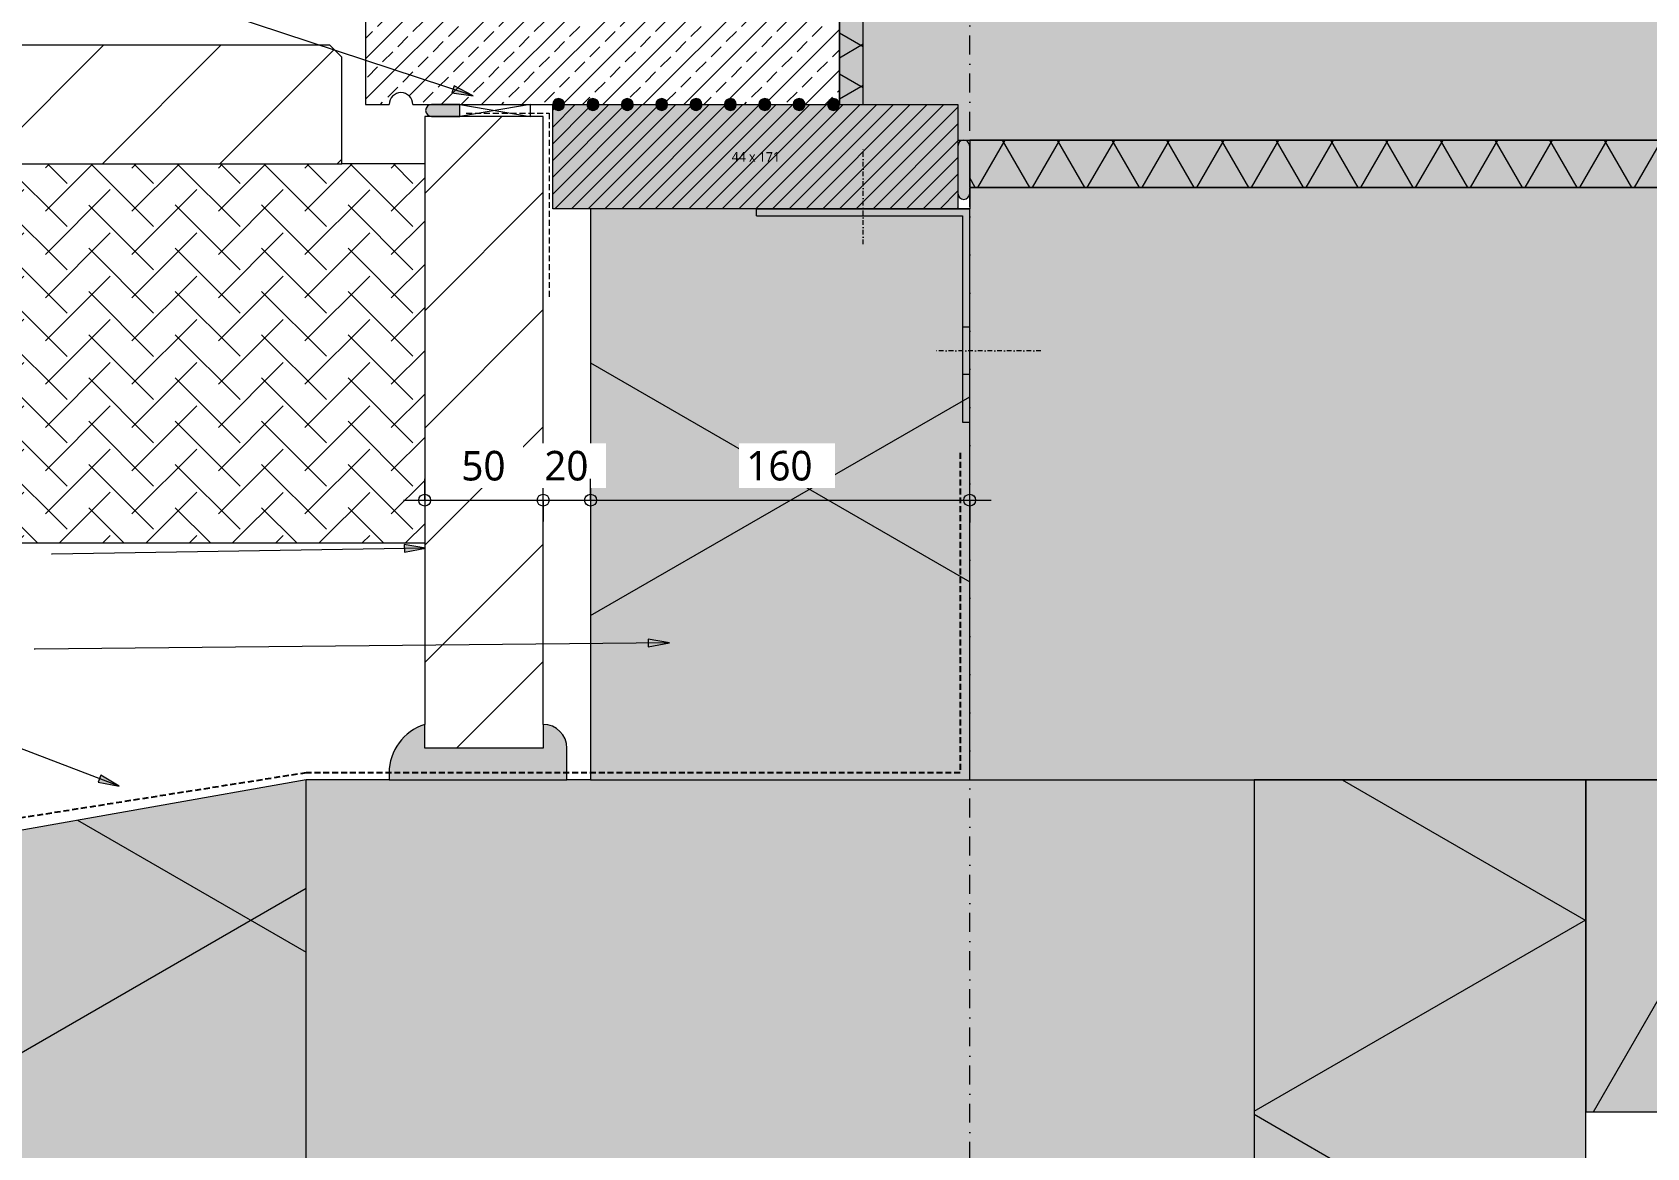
# Model space of a CAD drawing. Header units: millimetres. Extents: x -435 to 27166, y -19117 to 26500.
# Drawn here: x 7511 to 8192, y -2823 to -2353 of the extents above; entities that cross this region are included whole.
import ezdxf

# ---------------------------------------------------------------- set-up
doc = ezdxf.new("R2010")
doc.units = ezdxf.units.MM
for name, pattern in [('MV_hidden', [3.75, 2.5, -1.25]), ('MV_stramien', [16, 8, -4, 0, -4]), ('Streep-stip _ detail', [4, 2, -1, 0, -1])]:
    doc.linetypes.add(name, pattern=pattern)
for name, color, linetype, lineweight in [('A-ANNO-DIMS', 211, 'Continuous', 13), ('A-ANNO-DIMS-5', 211, 'Continuous', 13), ('A-ANNO-NOTE', 131, 'Continuous', 18), ('A-DETL', 90, 'Continuous', 13), ('A-DETL-GENF', 92, 'Continuous', 18), ('A-DETL-MEDM', 33, 'Continuous', 18), ('G-ANNO-TEXT', 231, 'Continuous', 13)]:
    doc.layers.add(name, color=color, linetype=linetype, lineweight=lineweight)
doc.styles.add('Segoe UI_1', font='segoeui.ttf', dxfattribs={"height": 4})
doc.styles.add('Segoe UI_3', font='segoeui.ttf', dxfattribs={"height": 12.5})
doc.dimstyles.new('2_5_mm_5', dxfattribs={"dimscale": 304.8, "dimtxt": 13.092049, "dimasz": 0.016404, "dimexe": 0.029528, "dimexo": 0.0625, "dimgap": 0.014764, "dimtad": 1, "dimdec": 0, "dimzin": 0, "dimdsep": 46, "dimtxsty": 'Segoe UI_3', "dimblk1": 'DOTBLANK', "dimblk2": 'DOTBLANK', "dimsah": 1, "dimcen": 0.09, "dimdle": 0.029528, "dimazin": 0, "dimtfac": 1, "dimtdec": 4, "dimtix": 1, "dimtmove": 0, "dimatfit": 3, "dimfxl": 0.029528, "dimfxlon": 1, "dimtvp": 1, "dimtfill": 1, "dimtolj": 1, "dimtzin": 0, "dimarcsym": 2})
pattern_1 = [(300, (-857.8, -704), (-121.936, -70.4), []), (240, (-857.8, -704), (-121.936, 70.4), [])]
pattern_2 = [(45, (0, 0), (-24.74874, 24.74874), [])]

# ---------------------------------------------------------------- blocks, each defined once
blk = doc.blocks.new('42 isolatie - Type 1-3767363-Details Appartement')
at = {"layer": 'A-DETL-GENF'}
blk.add_hatch(color=256, dxfattribs=at).paths.add_polyline_path([(325.28, -140.8), (325.28, -0.8), (0.28, -0.8), (0.28, -140.8)])
at = {"layer": 'A-DETL-GENF', "lineweight": 13}
h = blk.add_hatch(dxfattribs=at)
h.set_pattern_fill('FP_80', color=256, style=0, pattern_type=2)
h.set_pattern_definition(pattern_1)
h.paths.add_polyline_path([(325.28, -140.8), (325.28, -0.8), (0.28, -0.8), (0.28, -140.8)])
at = {"layer": 'A-DETL-GENF'}
for p, q in [((325.28, -0.8), (0.28, -0.8)), ((0.28, -0.8), (0.28, -140.8)), ((0.28, -140.8), (325.28, -140.8)), ((0.28, -140.8), (325.28, -140.8))]:
    blk.add_line(p, q, dxfattribs=at)
blk = doc.blocks.new('42 isolatie - Type 1-3766378-Details Appartement')
at = {"layer": 'A-DETL-GENF'}
blk.add_hatch(color=256, dxfattribs=at).paths.add_polyline_path([(126.52, -0.8), (126.52, -20.8), (711.52, -20.8), (711.52, -0.8), (470.74, -0.8)])
at = {"layer": 'A-DETL-GENF', "lineweight": 13}
h = blk.add_hatch(dxfattribs=at)
h.set_pattern_fill('FP_79', color=256, style=0, pattern_type=2)
h.set_pattern_definition([(300, (-2355.522, -120.812), (-17.32051, -10), []), (240, (-2355.522, -120.812), (-17.32051, 10), [])])
h.paths.add_polyline_path([(126.52, -0.8), (126.52, -20.8), (711.52, -20.8), (711.52, -0.8), (470.74, -0.8)])
at = {"layer": 'A-DETL-GENF'}
for p, q in [((711.52, -0.8), (126.52, -0.8)), ((711.52, -18.3), (711.52, -0.8)), ((711.52, -20.8), (711.52, -18.3)), ((711.52, -20.8), (711.52, -18.3)), ((126.52, -20.8), (711.52, -20.8))]:
    blk.add_line(p, q, dxfattribs=at)
blk = doc.blocks.new('42 isolatie - Type 1-3766314-Details Appartement')
at = {"layer": 'A-DETL-GENF'}
blk.add_hatch(color=256, dxfattribs=at).paths.add_polyline_path([(0.28, -0.8), (0.28, -10.8), (45.25, -10.8), (45.25, -0.8), (2.05, -0.8)])
at = {"layer": 'A-DETL-GENF', "lineweight": 13}
h = blk.add_hatch(dxfattribs=at)
h.set_pattern_fill('FP_89', color=256, style=0, pattern_type=2)
h.set_pattern_definition([(300, (-2375.531, -120.812), (-12.99038, -7.5), []), (240, (-2375.531, -120.812), (-12.99038, 7.5), [])])
h.paths.add_polyline_path([(0.28, -0.8), (0.28, -10.8), (45.25, -10.8), (45.25, -0.8), (2.05, -0.8)])
at = {"layer": 'A-DETL-GENF'}
for p, q in [((45.25, -0.8), (0.28, -0.8)), ((45.25, -10.8), (45.25, -0.8)), ((45.25, -10.8), (45.25, -0.8)), ((0.28, -10.8), (45.25, -10.8)), ((0.28, -10.8), (45.25, -10.8))]:
    blk.add_line(p, q, dxfattribs=at)
blk = doc.blocks.new('00 hout_rechthoekig_sls - Vuren 44x171-3186834-Details Appartement')
at = {"layer": 'A-DETL-GENF', "lineweight": 13}
blk.add_hatch(color=256, dxfattribs=at).paths.add_polyline_path([(61.15, -44), (171, -44), (171, 0), (121, 0), (120.91, -0.65), (120.66, -1.25), (120.27, -1.77), (119.75, -2.17), (119.15, -2.41), (118.5, -2.5), (117.85, -2.41), (117.25, -2.17), (116.73, -1.77), (116.33, -1.25), (116.08, -0.65), (116, 0), (106.5, 0), (106.41, -0.65), (106.16, -1.25), (105.77, -1.77), (105.25, -2.17), (104.65, -2.41), (104, -2.5), (103.35, -2.41), (102.75, -2.17), (102.23, -1.77), (101.83, -1.25), (101.58, -0.65), (101.5, 0), (92, 0), (91.91, -0.65), (91.66, -1.25), (91.27, -1.77), (90.75, -2.17), (90.15, -2.41), (89.5, -2.5), (88.85, -2.41), (88.25, -2.17), (87.73, -1.77), (87.33, -1.25), (87.08, -0.65), (87, 0), (77.5, 0), (77.41, -0.65), (77.16, -1.25), (76.77, -1.77), (76.25, -2.17), (75.65, -2.41), (75, -2.5), (74.35, -2.41), (73.75, -2.17), (73.23, -1.77), (72.83, -1.25), (72.58, -0.65), (72.5, 0), (63, 0), (62.91, -0.65), (62.66, -1.25), (62.27, -1.77), (61.75, -2.17), (60.98, -2.44), (60.5, -2.5), (59.85, -2.41), (59.25, -2.17), (58.73, -1.77), (58.33, -1.25), (58.08, -0.65), (58, 0), (48.5, 0), (48.41, -0.65), (48.16, -1.25), (47.77, -1.77), (47.25, -2.17), (46.65, -2.41), (46, -2.5), (45.35, -2.41), (44.75, -2.17), (44.23, -1.77), (43.83, -1.25), (43.58, -0.65), (43.5, 0), (34, 0), (33.91, -0.65), (33.66, -1.25), (33.27, -1.77), (32.75, -2.17), (32.15, -2.41), (31.5, -2.5), (30.85, -2.41), (30.25, -2.17), (29.73, -1.77), (29.33, -1.25), (29.08, -0.65), (29, 0), (19.5, 0), (19.41, -0.65), (19.16, -1.25), (18.77, -1.77), (18.25, -2.17), (17.65, -2.41), (17, -2.5), (16.35, -2.41), (15.75, -2.17), (15.23, -1.77), (14.83, -1.25), (14.59, -0.65), (14.5, 0), (5, 0), (4.91, -0.65), (4.67, -1.25), (4.27, -1.77), (3.75, -2.17), (3.15, -2.41), (2.5, -2.5), (1.85, -2.41), (1.25, -2.17), (0.73, -1.77), (0.33, -1.25), (0.09, -0.65), (0, -0.44), (0, -44), (60.98, -44)])
at = {"layer": 'A-DETL-MEDM', "lineweight": 13}
h = blk.add_hatch(dxfattribs=at)
h.set_pattern_fill('FP_152', color=256, style=0, pattern_type=2)
h.set_pattern_definition([(45, (-7730.762, 2383.188), (-3.535534, 3.535534), [])])
h.paths.add_polyline_path([(61.15, -44), (171, -44), (171, 0), (121, 0), (120.91, -0.65), (120.66, -1.25), (120.27, -1.77), (119.75, -2.17), (119.15, -2.41), (118.5, -2.5), (117.85, -2.41), (117.25, -2.17), (116.73, -1.77), (116.33, -1.25), (116.08, -0.65), (116, 0), (106.5, 0), (106.41, -0.65), (106.16, -1.25), (105.77, -1.77), (105.25, -2.17), (104.65, -2.41), (104, -2.5), (103.35, -2.41), (102.75, -2.17), (102.23, -1.77), (101.83, -1.25), (101.58, -0.65), (101.5, 0), (92, 0), (91.91, -0.65), (91.66, -1.25), (91.27, -1.77), (90.75, -2.17), (90.15, -2.41), (89.5, -2.5), (88.85, -2.41), (88.25, -2.17), (87.73, -1.77), (87.33, -1.25), (87.08, -0.65), (87, 0), (77.5, 0), (77.41, -0.65), (77.16, -1.25), (76.77, -1.77), (76.25, -2.17), (75.65, -2.41), (75, -2.5), (74.35, -2.41), (73.75, -2.17), (73.23, -1.77), (72.83, -1.25), (72.58, -0.65), (72.5, 0), (63, 0), (62.91, -0.65), (62.66, -1.25), (62.27, -1.77), (61.75, -2.17), (60.98, -2.44), (60.5, -2.5), (59.85, -2.41), (59.25, -2.17), (58.73, -1.77), (58.33, -1.25), (58.08, -0.65), (58, 0), (48.5, 0), (48.41, -0.65), (48.16, -1.25), (47.77, -1.77), (47.25, -2.17), (46.65, -2.41), (46, -2.5), (45.35, -2.41), (44.75, -2.17), (44.23, -1.77), (43.83, -1.25), (43.58, -0.65), (43.5, 0), (34, 0), (33.91, -0.65), (33.66, -1.25), (33.27, -1.77), (32.75, -2.17), (32.15, -2.41), (31.5, -2.5), (30.85, -2.41), (30.25, -2.17), (29.73, -1.77), (29.33, -1.25), (29.08, -0.65), (29, 0), (19.5, 0), (19.41, -0.65), (19.16, -1.25), (18.77, -1.77), (18.25, -2.17), (17.65, -2.41), (17, -2.5), (16.35, -2.41), (15.75, -2.17), (15.23, -1.77), (14.83, -1.25), (14.59, -0.65), (14.5, 0), (5, 0), (4.91, -0.65), (4.67, -1.25), (4.27, -1.77), (3.75, -2.17), (3.15, -2.41), (2.5, -2.5), (1.85, -2.41), (1.25, -2.17), (0.73, -1.77), (0.33, -1.25), (0.09, -0.65), (0, -0.44), (0, -44), (60.98, -44)])
at = {"layer": 'A-DETL-MEDM'}
for p, q in [((0, -44), (0, 0)), ((5, 0), (14.5, 0)), ((19.5, 0), (29, 0)), ((34, 0), (43.5, 0)), ((48.5, 0), (58, 0)), ((63, 0), (72.5, 0)), ((77.5, 0), (87, 0)), ((92, 0), (101.5, 0)), ((106.5, 0), (116, 0)), ((121, 0), (171, 0)), ((171, 0), (171, -44)), ((171, 0), (171, -44)), ((171, 0), (171, -44)), ((16, -44), (0, -44)), ((16, -44), (0, -44)), ((171, -44), (16, -44)), ((171, -44), (16, -44))]:
    blk.add_line(p, q, dxfattribs=at)
blk = doc.blocks.new('Repeating Detail - 00 g lijmbolletje s e-V132-Details Appartement')
at = {"layer": 'A-DETL-GENF'}
for points in [[(-116, 2.5), (-116.65, 2.41), (-117.25, 2.17), (-117.77, 1.77), (-118.16, 1.25), (-118.41, 0.65), (-118.5, 0), (-118.41, -0.65), (-118.16, -1.25), (-117.77, -1.77), (-117.25, -2.17), (-116.65, -2.41), (-116, -2.5), (-115.35, -2.41), (-114.75, -2.17), (-114.23, -1.77), (-113.83, -1.25), (-113.58, -0.65), (-113.5, 0), (-113.58, 0.65), (-113.83, 1.25), (-114.23, 1.77), (-114.75, 2.17), (-115.35, 2.41)], [(-101.5, 2.5), (-102.15, 2.41), (-102.75, 2.17), (-103.27, 1.77), (-103.66, 1.25), (-103.91, 0.65), (-104, 0), (-103.91, -0.65), (-103.66, -1.25), (-103.27, -1.77), (-102.75, -2.17), (-102.15, -2.41), (-101.5, -2.5), (-100.85, -2.41), (-100.25, -2.17), (-99.73, -1.77), (-99.33, -1.25), (-99.08, -0.65), (-99, 0), (-99.08, 0.65), (-99.33, 1.25), (-99.73, 1.77), (-100.25, 2.17), (-100.85, 2.41)], [(-87, 2.5), (-87.65, 2.41), (-88.25, 2.17), (-88.77, 1.77), (-89.16, 1.25), (-89.41, 0.65), (-89.5, 0), (-89.41, -0.65), (-89.16, -1.25), (-88.77, -1.77), (-88.25, -2.17), (-87.65, -2.41), (-87, -2.5), (-86.35, -2.41), (-85.75, -2.17), (-85.23, -1.77), (-84.83, -1.25), (-84.58, -0.65), (-84.5, 0), (-84.58, 0.65), (-84.83, 1.25), (-85.23, 1.77), (-85.75, 2.17), (-86.35, 2.41)], [(-72.5, 2.5), (-73.15, 2.41), (-73.75, 2.17), (-74.27, 1.77), (-74.66, 1.25), (-74.91, 0.65), (-75, 0), (-74.91, -0.65), (-74.66, -1.25), (-74.27, -1.77), (-73.75, -2.17), (-73.15, -2.41), (-72.5, -2.5), (-71.85, -2.41), (-71.25, -2.17), (-70.73, -1.77), (-70.33, -1.25), (-70.08, -0.65), (-70, 0), (-70.08, 0.65), (-70.33, 1.25), (-70.73, 1.77), (-71.25, 2.17), (-71.85, 2.41)], [(-58, 2.5), (-58.65, 2.41), (-59.25, 2.17), (-59.77, 1.77), (-60.16, 1.25), (-60.41, 0.65), (-60.5, 0), (-60.41, -0.65), (-60.16, -1.25), (-59.77, -1.77), (-59.25, -2.17), (-58.48, -2.44), (-58, -2.5), (-57.35, -2.41), (-56.75, -2.17), (-56.23, -1.77), (-55.83, -1.25), (-55.58, -0.65), (-55.5, 0), (-55.58, 0.65), (-55.83, 1.25), (-56.23, 1.77), (-56.75, 2.17), (-57.35, 2.41)], [(-43.5, 2.5), (-44.15, 2.41), (-44.75, 2.17), (-45.27, 1.77), (-45.66, 1.25), (-45.91, 0.65), (-46, 0), (-45.91, -0.65), (-45.66, -1.25), (-45.27, -1.77), (-44.75, -2.17), (-44.15, -2.41), (-43.5, -2.5), (-42.85, -2.41), (-42.25, -2.17), (-41.73, -1.77), (-41.33, -1.25), (-41.08, -0.65), (-41, 0), (-41.08, 0.65), (-41.33, 1.25), (-41.73, 1.77), (-42.25, 2.17), (-42.85, 2.41)], [(-29, 2.5), (-29.65, 2.41), (-30.25, 2.17), (-30.77, 1.77), (-31.16, 1.25), (-31.41, 0.65), (-31.5, 0), (-31.41, -0.65), (-31.16, -1.25), (-30.77, -1.77), (-30.25, -2.17), (-29.65, -2.41), (-29, -2.5), (-28.35, -2.41), (-27.75, -2.17), (-27.23, -1.77), (-26.83, -1.25), (-26.58, -0.65), (-26.5, 0), (-26.58, 0.65), (-26.83, 1.25), (-27.23, 1.77), (-27.75, 2.17), (-28.35, 2.41)], [(-14.5, 2.5), (-15.15, 2.41), (-15.75, 2.17), (-16.27, 1.77), (-16.66, 1.25), (-16.91, 0.65), (-17, 0), (-16.91, -0.65), (-16.66, -1.25), (-16.27, -1.77), (-15.75, -2.17), (-15.15, -2.41), (-14.5, -2.5), (-13.85, -2.41), (-13.25, -2.17), (-12.73, -1.77), (-12.33, -1.25), (-12.09, -0.65), (-12, 0), (-12.09, 0.65), (-12.33, 1.25), (-12.73, 1.77), (-13.25, 2.17), (-13.85, 2.41)], [(0, 2.5), (-0.65, 2.41), (-1.25, 2.17), (-1.77, 1.77), (-2.17, 1.25), (-2.41, 0.65), (-2.5, 0), (-2.41, -0.65), (-2.17, -1.25), (-1.77, -1.77), (-1.25, -2.17), (-0.65, -2.41), (0, -2.5), (0.65, -2.41), (1.25, -2.17), (1.77, -1.77), (2.17, -1.25), (2.41, -0.65), (2.5, 0), (2.41, 0.65), (2.17, 1.25), (1.77, 1.77), (1.25, 2.17), (0.65, 2.41)]]:
    blk.add_hatch(color=256, dxfattribs=at).paths.add_polyline_path(points)
for centre, start, end in [((-116, 0), 0, 180), ((-101.5, 0), 0, 180), ((-87, 0), 0, 180), ((-72.5, 0), 0, 180), ((-58, 0), 360, 180), ((-43.5, 0), 0, 180), ((-29, 0), 360, 180), ((-14.5, 0), 360, 180), ((0, 0), 360, 180), ((0, 0), 180, 360), ((-116, 0), 180, 360), ((-101.5, 0), 180, 360), ((-87, 0), 180, 360), ((-72.5, 0), 180, 360), ((-58, 0), 180, 360), ((-43.5, 0), 180, 360), ((-29, 0), 180, 360), ((-14.5, 0), 180, 360)]:
    blk.add_arc(centre, 2.5, start, end, dxfattribs=at)
blk = doc.blocks.new('42 isolatie - Type 1-3767456-Details Appartement')
at = {"layer": 'A-DETL-GENF'}
blk.add_hatch(color=256, dxfattribs=at).paths.add_polyline_path([(0.28, 160.8), (0.28, 0.8), (241.31, 0.8), (241.31, 160.8), (117.98, 160.8)])
at = {"layer": 'A-DETL-GENF', "lineweight": 13}
h = blk.add_hatch(dxfattribs=at)
h.set_pattern_fill('FP_154', color=256, style=0, pattern_type=2)
h.set_pattern_definition([(60, (-2360.91, 160.98), (-138.564, 80), []), (120, (-2360.91, 160.98), (-138.564, -80), [])])
h.paths.add_polyline_path([(0.28, 160.8), (0.28, 0.8), (241.31, 0.8), (241.31, 160.8), (117.98, 160.8)])
at = {"layer": 'A-DETL-GENF'}
for p, q in [((241.31, 160.8), (0.28, 160.8)), ((0.28, 160.8), (0.28, 0.8)), ((241.31, 160.8), (0.28, 160.8)), ((0.28, 160.8), (0.28, 0.8)), ((241.31, 0.8), (241.31, 160.8)), ((241.31, 0.8), (241.31, 160.8)), ((0.28, 0.8), (241.31, 0.8)), ((0.28, 0.8), (241.31, 0.8))]:
    blk.add_line(p, q, dxfattribs=at)
blk = doc.blocks.new('42 isolatie - Type 1-3767365-Details Appartement')
at = {"layer": 'A-DETL-GENF'}
blk.add_hatch(color=256, dxfattribs=at).paths.add_polyline_path([(0.28, -140.8), (500.28, -140.8), (500.28, -0.8), (0.28, -0.8)])
at = {"layer": 'A-DETL-GENF', "lineweight": 13}
h = blk.add_hatch(dxfattribs=at)
h.set_pattern_fill('FP_80', color=256, style=0, pattern_type=2)
h.set_pattern_definition(pattern_1)
h.paths.add_polyline_path([(0.28, -0.8), (0.28, -140.8), (500.28, -140.8), (500.28, -0.8)])
at = {"layer": 'A-DETL-GENF'}
for p, q in [((500.28, -0.8), (0.28, -0.8)), ((0.28, -0.8), (0.28, -140.8)), ((500.28, -0.8), (0.28, -0.8)), ((500.28, -140.8), (500.28, -0.8)), ((500.28, -140.8), (500.28, -0.8)), ((0.28, -140.8), (500.28, -140.8)), ((0.28, -140.8), (500.28, -140.8))]:
    blk.add_line(p, q, dxfattribs=at)
blk = doc.blocks.new('42 isolatie - Type 1-3767397-Details Appartement')
at = {"layer": 'A-DETL-GENF'}
blk.add_hatch(color=256, dxfattribs=at).paths.add_polyline_path([(0.28, 0.8), (500.28, 0.8), (475.59, 140.8), (0.28, 140.8)])
at = {"layer": 'A-DETL-GENF', "lineweight": 13}
h = blk.add_hatch(dxfattribs=at)
h.set_pattern_fill('FP_8', color=256, style=0, pattern_type=2)
h.set_pattern_definition([(60, (-857.8, 704), (-121.936, 70.4), []), (120, (-857.8, 704), (-121.936, -70.4), [])])
h.paths.add_polyline_path([(0.28, 0.8), (500.28, 0.8), (475.59, 140.8), (0.28, 140.8)])
at = {"layer": 'A-DETL-GENF'}
for p, q in [((475.59, 140.8), (0.28, 140.8)), ((0.28, 140.8), (0.28, 0.8)), ((475.59, 140.8), (0.28, 140.8)), ((0.28, 140.8), (0.28, 0.8)), ((500.28, 0.8), (475.59, 140.8)), ((500.28, 0.8), (475.59, 140.8)), ((0.28, 0.8), (500.28, 0.8)), ((0.28, 0.8), (500.28, 0.8))]:
    blk.add_line(p, q, dxfattribs=at)
blk = doc.blocks.new('30_L-anker - 90x90-3186718-Details Appartement')
at = {"layer": 'A-DETL-GENF'}
for p, q in [((3, 90), (0, 90)), ((0, 90), (0, 0)), ((3, 3), (3, 90)), ((0, 70), (3, 70)), ((0, 50), (3, 50)), ((90, 0), (0, 0)), ((90, 3), (3, 3)), ((90, 3), (90, 0))]:
    blk.add_line(p, q, dxfattribs=at)
at = {"layer": 'A-DETL-GENF', "linetype": 'Streep-stip _ detail', "lineweight": 13}
for p, q in [((-30, 60), (15, 60)), ((45, 15), (45, -25))]:
    blk.add_line(p, q, dxfattribs=at)
blk = doc.blocks.new('33 sparing - Type 1-4933722-Details Appartement')
at = {"layer": 'A-DETL-GENF'}
for p, q in [((0, 5), (29.67, 5)), ((0, 0), (0, 5)), ((0, 5), (29.67, 0)), ((29.67, 5), (0, 0)), ((29.67, 0), (0, 0)), ((29.67, 5), (29.67, 0))]:
    blk.add_line(p, q, dxfattribs=at)
blk = doc.blocks.new('DIMBLOCK537-Details Appartement')
at = {"layer": 'A-ANNO-DIMS-5'}
for p, q in [((7676.76, -2550.17), (7676.76, -2541.17)), ((7726.76, -2550.17), (7726.76, -2541.17)), ((7667.76, -2550.17), (7726.76, -2550.17)), ((7676.76, -2550.17), (7676.76, -2559.17)), ((7726.76, -2550.17), (7726.76, -2559.17))]:
    blk.add_line(p, q, dxfattribs=at)
for centre in [(7676.76, -2550.17), (7726.76, -2550.17)]:
    blk.add_circle(centre, 2.5, dxfattribs=at)
at = {"layer": 'A-ANNO-DIMS-5', "color": 0, "insert": (7692.24, -2529.36), "char_height": 12.5, "width": 22.8516, "attachment_point": 1, "line_spacing_factor": 1.142579, "style": 'Segoe UI_3', "bg_fill": 3, "box_fill_scale": 1.25, "bg_fill_color": 9, "bg_fill_true_color": 13158600, "bg_fill_transparency": 0}
blk.add_mtext('50', dxfattribs=at)
blk = doc.blocks.new('_DotBlank')
at = {"color": 0, "linetype": 'ByBlock', "lineweight": -2}
blk.add_line((-0.5, 0), (-1, 0), dxfattribs=at)
blk.add_circle((0, 0), 0.5, dxfattribs=at)
blk = doc.blocks.new('DIMBLOCK538-Details Appartement')
at = {"layer": 'A-ANNO-DIMS-5'}
for p, q in [((7726.76, -2550.17), (7726.76, -2541.17)), ((7746.76, -2550.17), (7746.76, -2541.17)), ((7726.76, -2550.17), (7746.76, -2550.17)), ((7726.76, -2550.17), (7726.76, -2559.17)), ((7746.76, -2550.17), (7746.76, -2559.17))]:
    blk.add_line(p, q, dxfattribs=at)
for centre in [(7726.76, -2550.17), (7746.76, -2550.17)]:
    blk.add_circle(centre, 2.5, dxfattribs=at)
at = {"layer": 'A-ANNO-DIMS-5', "color": 0, "insert": (7727.24, -2529.36), "char_height": 12.5, "width": 22.8516, "attachment_point": 1, "line_spacing_factor": 1.142579, "style": 'Segoe UI_3', "bg_fill": 3, "box_fill_scale": 1.25, "bg_fill_color": 9, "bg_fill_true_color": 13158600, "bg_fill_transparency": 0}
blk.add_mtext('20', dxfattribs=at)
blk = doc.blocks.new('DIMBLOCK539-Details Appartement')
at = {"layer": 'A-ANNO-DIMS-5'}
for p, q in [((7746.76, -2550.17), (7746.76, -2541.17)), ((7906.76, -2550.17), (7906.76, -2541.17)), ((7746.76, -2550.17), (7915.76, -2550.17)), ((7746.76, -2550.17), (7746.76, -2559.17)), ((7906.76, -2550.17), (7906.76, -2559.17))]:
    blk.add_line(p, q, dxfattribs=at)
for centre in [(7746.76, -2550.17), (7906.76, -2550.17)]:
    blk.add_circle(centre, 2.5, dxfattribs=at)
at = {"layer": 'A-ANNO-DIMS-5', "color": 0, "insert": (7812.48, -2529.36), "char_height": 12.5, "width": 34.2774, "attachment_point": 1, "line_spacing_factor": 1.142579, "style": 'Segoe UI_3', "bg_fill": 3, "box_fill_scale": 1.25, "bg_fill_color": 9, "bg_fill_true_color": 13158600, "bg_fill_transparency": 0}
blk.add_mtext('160', dxfattribs=at)

msp = doc.modelspace()

# ---------------------------------------------------------------- hatches: boundary and pattern name
at = {"layer": 'A-DETL-GENF', "lineweight": 13}
h = msp.add_hatch(dxfattribs=at)
h.set_pattern_fill('FP_151', color=254, style=0, pattern_type=2)
h.set_pattern_definition([(45, (0, 0), (-8.531243, 8.531243), []), (45, (8.531, 0), (-8.531243, 8.531243), [6.033, -3.016])])
h.paths.add_polyline_path([(7661.74, -2383.19), (7661.91, -2381.89), (7662.41, -2380.69), (7663.21, -2379.65), (7664.24, -2378.86), (7665.45, -2378.36), (7666.74, -2378.19), (7668.04, -2378.36), (7669.24, -2378.86), (7670.28, -2379.65), (7671.07, -2380.69), (7671.57, -2381.89), (7671.74, -2383.19), (7730.76, -2383.19), (7730.85, -2382.54), (7731.1, -2381.94), (7731.49, -2381.42), (7732.01, -2381.02), (7732.61, -2380.77), (7733.26, -2380.69), (7733.91, -2380.77), (7734.51, -2381.02), (7735.03, -2381.42), (7735.43, -2381.94), (7735.68, -2382.54), (7735.76, -2383.19), (7745.26, -2383.19), (7745.35, -2382.54), (7745.6, -2381.94), (7745.99, -2381.42), (7746.51, -2381.02), (7747.11, -2380.77), (7747.76, -2380.69), (7748.41, -2380.77), (7749.01, -2381.02), (7749.53, -2381.42), (7749.93, -2381.94), (7750.18, -2382.54), (7750.26, -2383.19), (7759.76, -2383.19), (7759.85, -2382.54), (7760.1, -2381.94), (7760.49, -2381.42), (7761.01, -2381.02), (7761.61, -2380.77), (7762.26, -2380.69), (7762.91, -2380.77), (7763.51, -2381.02), (7764.03, -2381.42), (7764.43, -2381.94), (7764.68, -2382.54), (7764.76, -2383.19), (7774.26, -2383.19), (7774.35, -2382.54), (7774.6, -2381.94), (7774.99, -2381.42), (7775.51, -2381.02), (7776.11, -2380.77), (7776.76, -2380.69), (7777.41, -2380.77), (7778.01, -2381.02), (7778.53, -2381.42), (7778.93, -2381.94), (7779.18, -2382.54), (7779.26, -2383.19), (7788.76, -2383.19), (7788.85, -2382.54), (7789.1, -2381.94), (7789.49, -2381.42), (7790.01, -2381.02), (7790.61, -2380.77), (7791.26, -2380.69), (7791.91, -2380.77), (7792.51, -2381.02), (7793.03, -2381.42), (7793.43, -2381.94), (7793.68, -2382.54), (7793.76, -2383.19), (7803.26, -2383.19), (7803.35, -2382.54), (7803.6, -2381.94), (7803.99, -2381.42), (7804.51, -2381.02), (7805.11, -2380.77), (7805.76, -2380.69), (7806.41, -2380.77), (7807.01, -2381.02), (7807.53, -2381.42), (7807.93, -2381.94), (7808.18, -2382.54), (7808.26, -2383.19), (7817.76, -2383.19), (7817.85, -2382.54), (7818.1, -2381.94), (7818.49, -2381.42), (7819.01, -2381.02), (7819.61, -2380.77), (7820.26, -2380.69), (7820.91, -2380.77), (7821.51, -2381.02), (7822.03, -2381.42), (7822.43, -2381.94), (7822.68, -2382.54), (7822.76, -2383.19), (7832.26, -2383.19), (7832.35, -2382.54), (7832.6, -2381.94), (7832.99, -2381.42), (7833.51, -2381.02), (7834.11, -2380.77), (7834.76, -2380.69), (7835.41, -2380.77), (7836.01, -2381.02), (7836.53, -2381.42), (7836.93, -2381.94), (7837.18, -2382.54), (7837.26, -2383.19), (7846.76, -2383.19), (7846.85, -2382.54), (7847.1, -2381.94), (7847.49, -2381.42), (7848.01, -2381.02), (7848.61, -2380.77), (7849.26, -2380.69), (7849.91, -2380.77), (7850.51, -2381.02), (7851.03, -2381.42), (7851.45, -2381.99), (7851.68, -2382.54), (7851.76, -2383.19), (7851.76, -2321.19), (7851.66, -2320.41), (7851.36, -2319.69), (7850.88, -2319.07), (7850.26, -2318.59), (7849.54, -2318.29), (7848.76, -2318.19), (7841.76, -2318.19), (7835.09, -2319.32), (7828.43, -2320.01), (7821.76, -2320.23), (7815.09, -2320.01), (7808.43, -2319.32), (7801.76, -2318.19), (7794.76, -2318.19), (7793.98, -2318.29), (7793.26, -2318.59), (7792.64, -2319.07), (7792.16, -2319.69), (7791.86, -2320.41), (7791.76, -2321.19), (7791.75, -2327.14), (7651.74, -2343.19), (7651.74, -2383.19)])
h = msp.add_hatch(dxfattribs=at)
h.set_pattern_fill('FP_17', color=254, style=0, pattern_type=2)
h.set_pattern_definition([(0, (0, 0), (20.32, 5.08), [1.676, -13.564, 1.676, -13.564, -81.28]), (0, (0, 0), (20.32, 5.08), [-30.48, 1.676, -28.804, 1.676, -13.564, -35.56]), (0, (0, 0), (20.32, 5.08), [-76.2, 1.676, -8.484, 1.676, -23.724]), (120, (7.62, 2.54), (-14.559409, 15.0576362), [1.676, -13.564, 1.676, -13.564, -81.28]), (120, (7.62, 2.54), (-14.559409, 15.0576362), [-30.48, 1.676, -28.804, 1.676, -13.564, -35.56]), (120, (7.62, 2.54), (-14.559409, 15.0576362), [-76.2, 1.676, -8.484, 1.676, -23.724]), (240, (10.16, 12.7), (-5.760591, -20.1376362), [1.676, -13.564, 1.676, -13.564, -81.28]), (240, (10.16, 12.7), (-5.760591, -20.1376362), [-30.48, 1.676, -28.804, 1.676, -13.564, -35.56]), (240, (10.16, 12.7), (-5.760591, -20.1376362), [-76.2, 1.676, -8.484, 1.676, -23.724])])
h.paths.add_polyline_path([(7905.51, -2398.22), (8491.76, -2398.22), (8491.76, -2338.22), (7861.76, -2338.22), (7861.76, -2383.19), (7901.76, -2383.19), (7901.76, -2398.22), (7904.26, -2398.22)])
h = msp.add_hatch(dxfattribs=at)
h.set_pattern_fill('FP_78', color=250, style=0, pattern_type=2)
h.set_pattern_definition(pattern_2)
h.paths.add_polyline_path([(7641.74, -2408.22), (7641.74, -2363.22), (7636.74, -2358.22), (7346.74, -2358.22), (7341.74, -2363.22), (7341.74, -2408.22)])
at = {"layer": 'A-DETL-GENF'}
for color, points in [(9, [(7679.65, -2388.19), (7691.62, -2388.19), (7691.62, -2383.19), (7679.65, -2383.19), (7679, -2383.27), (7678.4, -2383.52), (7677.88, -2383.92), (7677.48, -2384.44), (7677.23, -2385.04), (7677.15, -2385.69), (7677.23, -2386.34), (7677.48, -2386.94), (7677.88, -2387.46), (7678.4, -2387.85), (7679, -2388.1)]), (7, [(7904.26, -2423.22), (7904.91, -2423.13), (7905.51, -2422.88), (7906.03, -2422.49), (7906.43, -2421.97), (7906.68, -2421.36), (7906.76, -2420.72), (7906.76, -2400.72), (7906.68, -2400.07), (7906.43, -2399.47), (7906.03, -2398.95), (7905.51, -2398.55), (7904.91, -2398.3), (7904.26, -2398.22), (7903.61, -2398.3), (7903.01, -2398.55), (7902.49, -2398.95), (7902.1, -2399.47), (7901.85, -2400.07), (7901.76, -2400.72), (7901.76, -2420.72), (7901.85, -2421.36), (7902.1, -2421.97), (7902.49, -2422.49), (7903.01, -2422.88), (7903.61, -2423.13)]), (9, [(8166.76, -2668.22), (8491.76, -2668.22), (8491.76, -2418.22), (7906.76, -2418.22), (7906.76, -2668.22), (8026.76, -2668.22)]), (9, [(7661.76, -2668.22), (7736.76, -2668.22), (7736.76, -2654.8), (7736.42, -2652.22), (7735.42, -2649.8), (7733.83, -2647.73), (7731.76, -2646.14), (7729.35, -2645.14), (7726.76, -2644.8), (7726.76, -2654.8), (7676.76, -2654.8), (7676.76, -2644.8), (7671.85, -2647.06), (7667.65, -2650.47), (7664.45, -2654.83), (7662.45, -2659.85), (7661.76, -2665.22)]), (9, [(7736.76, -3168.22), (8026.76, -3168.22), (8026.76, -2668.22), (7626.76, -2668.22), (7626.76, -3168.22), (7726.76, -3168.22)])]:
    msp.add_hatch(color=color, dxfattribs=at).paths.add_polyline_path(points)
at = {"layer": 'A-DETL-GENF', "lineweight": 13}
h = msp.add_hatch(dxfattribs=at)
h.set_pattern_fill('FP_78', color=250, style=0, pattern_type=2)
h.set_pattern_definition(pattern_2)
h.paths.add_polyline_path([(7726.76, -2654.8), (7726.76, -2388.19), (7676.76, -2388.19), (7676.76, -2654.8)])
h = msp.add_hatch(dxfattribs=at)
h.set_pattern_fill('FP_153', color=254, style=0, pattern_type=2)
h.set_pattern_definition([(45, (0, 0), (0, 18.247598), [38.7, -12.903]), (135, (9.124, 9.124), (2e-15, 18.247598), [38.7, -12.903])])
h.paths.add_polyline_path([(7673.15, -2568.22), (7676.76, -2568.22), (7676.76, -2408.22), (7161.76, -2408.22), (7161.76, -2568.22)])
at = {"layer": 'G-ANNO-TEXT'}
for points in [[(7697.19, -2379.58), (7689.14, -2375.25), (7688.15, -2378.27)], [(7677.15, -2570.35), (7668.13, -2568.92), (7668.18, -2572.09)], [(7780.02, -2610.35), (7771.01, -2608.85), (7771.04, -2612.03)], [(7547.86, -2670.89), (7540.02, -2666.19), (7538.89, -2669.16)]]:
    msp.add_hatch(color=7, dxfattribs=at).paths.add_polyline_path(points)

# ---------------------------------------------------------------- linework, layer by layer
at = {"layer": 'A-DETL', "linetype": 'MV_stramien', "lineweight": 18}
msp.add_line((7906.76, -3408.54), (7906.76, -1973.22), dxfattribs=at)
at = {"layer": 'A-DETL', "lineweight": 18}
for p, q in [((7851.76, -2383.19), (7851.76, -2321.19)), ((7651.74, -2343.19), (7651.74, -2383.19)), ((7636.74, -2358.22), (7346.74, -2358.22)), ((7641.74, -2363.22), (7636.74, -2358.22)), ((7641.74, -2408.22), (7641.74, -2363.22)), ((7651.74, -2383.19), (7661.74, -2383.19)), ((7671.74, -2383.19), (7730.76, -2383.19)), ((7691.62, -2383.19), (7679.65, -2383.19)), ((7691.62, -2388.19), (7691.62, -2383.19)), ((7726.76, -2388.19), (7676.76, -2388.19)), ((7676.76, -2388.19), (7676.76, -2644.8)), ((7679.65, -2388.19), (7691.62, -2388.19)), ((7726.76, -2644.8), (7726.76, -2388.19)), ((7901.76, -2398.22), (8491.76, -2398.22)), ((7906.76, -2418.22), (7906.76, -2400.72)), ((7341.74, -2408.22), (7641.74, -2408.22)), ((7676.76, -2408.22), (7641.74, -2408.22)), ((8491.76, -2418.22), (7906.76, -2418.22)), ((7906.76, -2418.22), (7906.76, -2427.19)), ((7161.76, -2568.22), (7676.76, -2568.22)), ((7676.76, -2654.8), (7676.76, -2644.8)), ((7726.76, -2644.8), (7726.76, -2654.8)), ((7726.76, -2654.8), (7676.76, -2654.8)), ((7736.76, -2668.22), (7736.76, -2654.8)), ((7661.76, -2668.22), (7626.76, -2668.22)), ((7661.76, -2665.22), (7661.76, -2668.22)), ((7661.76, -2668.22), (7736.76, -2668.22)), ((7746.76, -2668.22), (7736.76, -2668.22)), ((7906.76, -2668.22), (8026.76, -2668.22)), ((8026.76, -2668.22), (8166.76, -2668.22)), ((8166.76, -2668.22), (8491.76, -2668.22))]:
    msp.add_line(p, q, dxfattribs=at)
at = {"layer": 'A-DETL', "linetype": 'MV_hidden', "lineweight": 18}
for p, q in [((7694.28, -2386.86), (7729.28, -2386.86)), ((7729.28, -2386.86), (7729.28, -2465.19))]:
    msp.add_line(p, q, dxfattribs=at)
at = {"layer": 'A-DETL', "linetype": 'MV_hidden', "lineweight": 25}
for p, q in [((7902.72, -2530.22), (7902.72, -2665.22)), ((7626.76, -2665.22), (7481.76, -2688.18)), ((7902.72, -2665.22), (7626.76, -2665.22))]:
    msp.add_line(p, q, dxfattribs=at)
at = {"layer": 'A-DETL', "lineweight": 18}
for centre, radius, start, end in [((7666.74, -2383.19), 5, 0, 180), ((7679.65, -2385.69), 2.5, 90, 270), ((7904.26, -2400.72), 2.5, 0, 180), ((7904.26, -2420.72), 2.5, 180, 360), ((7683.15, -2665.22), 21.39, 107.38248, 180), ((7726.76, -2654.8), 10, 360, 90)]:
    msp.add_arc(centre, radius, start, end, dxfattribs=at)
at = {"layer": 'G-ANNO-TEXT', "color": 250}
for p, q in [((7697.19, -2379.58), (7532.74, -2325.29)), ((7689.14, -2375.25), (7688.15, -2378.27)), ((7697.19, -2379.58), (7689.14, -2375.25)), ((7688.15, -2378.27), (7697.19, -2379.58)), ((7519.6, -2573), (7519.24, -2573)), ((7677.15, -2570.35), (7519.6, -2573)), ((7677.15, -2570.35), (7668.13, -2568.92)), ((7668.13, -2568.92), (7668.18, -2572.09)), ((7668.18, -2572.09), (7677.15, -2570.35)), ((7780.02, -2610.35), (7771.01, -2608.85)), ((7771.01, -2608.85), (7771.04, -2612.03)), ((7512.3, -2613), (7511.96, -2613)), ((7780.02, -2610.35), (7512.3, -2613)), ((7771.04, -2612.03), (7780.02, -2610.35)), ((7547.86, -2670.89), (7501.13, -2653)), ((7540.02, -2666.19), (7538.89, -2669.16)), ((7538.89, -2669.16), (7547.86, -2670.89)), ((7547.86, -2670.89), (7540.02, -2666.19))]:
    msp.add_line(p, q, dxfattribs=at)

# ---------------------------------------------------------------- block references
at = {"layer": 'A-DETL-GENF'}
for name, p, rotation in [('42 isolatie - Type 1-3766314-Details Appartement', (7850.96, -2383.47), 90), ('Repeating Detail - 00 g lijmbolletje s e-V132-Details Appartement', (7733.26, -2383.19), 180), ('30_L-anker - 90x90-3186718-Details Appartement', (7906.76, -2427.19), 180), ('42 isolatie - Type 1-3766378-Details Appartement', (8618.28, -2419.02), 180), ('42 isolatie - Type 1-3767456-Details Appartement', (7907.56, -2668.5), 90), ('42 isolatie - Type 1-3767397-Details Appartement', (7627.56, -3168.5), 90.0000000000001), ('42 isolatie - Type 1-3767365-Details Appartement', (8025.96, -3168.5), 89.99999999999991)]:
    msp.add_blockref(name, p, dxfattribs=dict(at, rotation=rotation))
for name, p in [('33 sparing - Type 1-4933722-Details Appartement', (7691.62, -2388.19)), ('42 isolatie - Type 1-3767363-Details Appartement', (8166.48, -2667.42))]:
    msp.add_blockref(name, p, dxfattribs=at)
at = {"layer": 'A-DETL-MEDM', "lineweight": 13}
msp.add_blockref('00 hout_rechthoekig_sls - Vuren 44x171-3186834-Details Appartement', (7730.76, -2383.19), dxfattribs=at)

# ---------------------------------------------------------------- texts
at = {"layer": 'A-ANNO-NOTE', "lineweight": 13, "insert": (7806.3, -2403.28), "char_height": 4, "width": 27.6582, "attachment_point": 1, "style": 'Segoe UI_1'}
msp.add_mtext('44 x 171', dxfattribs=at)

# ---------------------------------------------------------------- next in the draw order: dimensions: what is measured, and where the dimension line sits
at = {"layer": 'A-ANNO-DIMS'}
dim = msp.add_linear_dim(base=(7726.76, -2550.17), p1=(7676.76, -2541.17), p2=(7726.76, -2541.17), dimstyle='2_5_mm_5', override={"dimpost": '<>', "dimfxl": 50}, dxfattribs=at)
dim.commit()
dim.dimension.update_dxf_attribs({"geometry": 'DIMBLOCK537-Details Appartement', "text_midpoint": (7701.76, -2539.2)})

# ---------------------------------------------------------------- next in the draw order: dimensions: what is measured, and where the dimension line sits
dim = msp.add_linear_dim(base=(7746.76, -2550.17), p1=(7726.76, -2541.17), p2=(7746.76, -2541.17), dimstyle='2_5_mm_5', override={"dimpost": '<>', "dimfxl": 20}, dxfattribs=at)
dim.commit()
dim.dimension.update_dxf_attribs({"geometry": 'DIMBLOCK538-Details Appartement', "text_midpoint": (7736.76, -2539.2)})

# ---------------------------------------------------------------- next in the draw order: dimensions: what is measured, and where the dimension line sits
dim = msp.add_linear_dim(base=(7906.76, -2550.17), p1=(7746.76, -2541.17), p2=(7906.76, -2541.17), dimstyle='2_5_mm_5', override={"dimpost": '<>', "dimfxl": 160}, dxfattribs=at)
dim.commit()
dim.dimension.update_dxf_attribs({"geometry": 'DIMBLOCK539-Details Appartement', "text_midpoint": (7826.76, -2539.17)})

doc.saveas('drawing.dxf')
